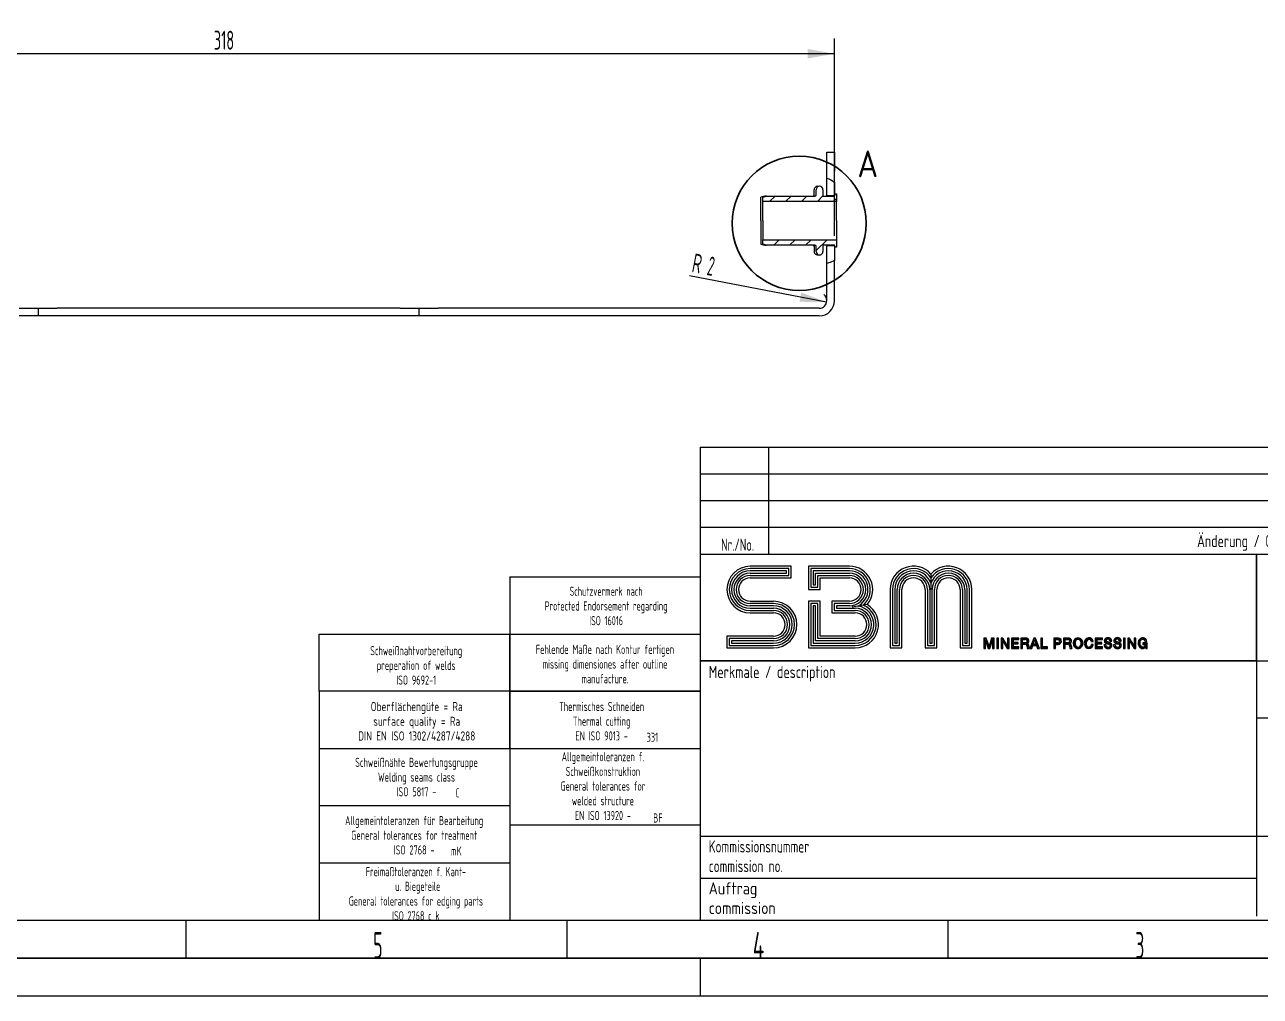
# Model space of a CAD drawing. Header units: millimetres. Extents: x 0 to 420, y 0 to 297.
# Drawn here: x 146.4 to 308.5, y 0 to 127.4 of the extents above; entities that cross this region are included whole.
import ezdxf
from ezdxf.lldxf.tags import DXFTag

# ---------------------------------------------------------------- set-up
doc = ezdxf.new("R2010")
doc.units = ezdxf.units.MM
doc.layers.add('1', color=7, linetype='Continuous', true_color=0xffffff)
doc.styles.add('iso-1', font='isocp.shx')
tags = doc.linetypes.add('PHANTOM', pattern=[50.5, 18, -6.5, 6.5, -6.5, 6.5, -6.5]).pattern_tags.tags
tags[14:15] = [DXFTag(74, 4), DXFTag(75, 0), DXFTag(340, '0'), DXFTag(46, 0.0), DXFTag(50, 0.0), DXFTag(44, 0.0), DXFTag(45, 0.0)]
tags[12:13] = [DXFTag(74, 4), DXFTag(75, 0), DXFTag(340, '0'), DXFTag(46, 0.0), DXFTag(50, 0.0), DXFTag(44, 0.0), DXFTag(45, 0.0)]
tags[10:11] = [DXFTag(74, 4), DXFTag(75, 0), DXFTag(340, '0'), DXFTag(46, 0.0), DXFTag(50, 0.0), DXFTag(44, 0.0), DXFTag(45, 0.0)]
tags[8:9] = [DXFTag(74, 4), DXFTag(75, 0), DXFTag(340, '0'), DXFTag(46, 0.0), DXFTag(50, 0.0), DXFTag(44, 0.0), DXFTag(45, 0.0)]
tags[6:7] = [DXFTag(74, 4), DXFTag(75, 0), DXFTag(340, '0'), DXFTag(46, 0.0), DXFTag(50, 0.0), DXFTag(44, 0.0), DXFTag(45, 0.0)]
tags[4:5] = [DXFTag(74, 4), DXFTag(75, 0), DXFTag(340, '0'), DXFTag(46, 0.0), DXFTag(50, 0.0), DXFTag(44, 0.0), DXFTag(45, 0.0)]
doc.dimstyles.get("Standard").update_dxf_attribs({"dimtxt": 0.18, "dimasz": 0.18, "dimexe": 0.18, "dimexo": 0.0625, "dimgap": 0.09, "dimtad": 0, "dimtih": 1, "dimtoh": 1, "dimdec": 4, "dimzin": 0, "dimdsep": 46, "dimtxsty": 'Standard', "dimcen": 0.09, "dimadec": 0, "dimazin": 0, "dimtfac": 1, "dimtdec": 4, "dimtofl": 0, "dimtmove": 0, "dimatfit": 3, "dimfxl": 1, "dimtolj": 1, "dimtzin": 0, "dimarcsym": 0})

# ---------------------------------------------------------------- blocks, each defined once
blk = doc.blocks.new('ISO2768', base_point=(185, 17.5))
at = {"layer": '1', "color": 4, "linetype": 'Continuous', "lineweight": 18}
for p, q in [((185, 25), (210, 25)), ((185, 25), (185, 17.5)), ((210, 25), (210, 17.5)), ((185, 17.5), (210, 17.5))]:
    blk.add_line(p, q, dxfattribs=at)
at = {"layer": '1', "color": 1, "linetype": 'Continuous', "lineweight": 13, "insert": (197.46, 18.59), "char_height": 1.2, "attachment_point": 8, "line_spacing_factor": 0.963855, "style": 'iso-1'}
blk.add_mtext('\\W0.7111;Allgemeintoleranzen für Bearbeitung\\PGeneral tolerances for treatment\\PISO 2768 -', dxfattribs=at)
at = {"layer": '1', "color": 3, "linetype": 'Continuous', "lineweight": 13, "insert": (202.29, 18.45), "char_height": 1.2, "attachment_point": 7, "line_spacing_factor": 0.963855, "style": 'iso-1'}
blk.add_mtext('\\W0.6563;mK', dxfattribs=at)
blk = doc.blocks.new('ISO16016', base_point=(210, 47.5))
at = {"layer": '1', "color": 4, "linetype": 'Continuous', "lineweight": 18}
for p, q in [((210, 55), (235, 55)), ((210, 55), (210, 47.5)), ((235, 55), (235, 47.5)), ((210, 47.5), (235, 47.5))]:
    blk.add_line(p, q, dxfattribs=at)
at = {"layer": '1', "color": 1, "linetype": 'Continuous', "lineweight": 13, "insert": (222.65, 48.66), "char_height": 1.2, "attachment_point": 8, "line_spacing_factor": 0.963855, "style": 'iso-1'}
blk.add_mtext('\\W0.6940;Schutzvermerk nach\\PProtected Endorsement regarding\\PISO 16016', dxfattribs=at)
blk = doc.blocks.new('Nach Kontur fertigen', base_point=(210, 40))
at = {"layer": '1', "color": 4, "linetype": 'Continuous', "lineweight": 18}
for p, q in [((210, 47.5), (235, 47.5)), ((210, 40), (210, 47.5)), ((235, 47.5), (235, 40)), ((235, 40), (210, 40))]:
    blk.add_line(p, q, dxfattribs=at)
at = {"layer": '1', "color": 1, "linetype": 'Continuous', "lineweight": 13, "insert": (222.5, 41.04), "char_height": 1.2, "attachment_point": 8, "line_spacing_factor": 0.963855, "style": 'iso-1'}
blk.add_mtext('\\W0.7060;Fehlende Maße nach Kontur fertigen\\Pmissing dimensiones after outline\\Pmanufacture.', dxfattribs=at)
blk = doc.blocks.new('ISO9013 - Thermisches Schneiden', base_point=(210, 32.5))
at = {"layer": '1', "color": 4, "linetype": 'Continuous', "lineweight": 18}
for p, q in [((210, 40), (235, 40)), ((210, 40), (210, 32.5)), ((235, 40), (235, 32.5)), ((210, 32.5), (235, 32.5))]:
    blk.add_line(p, q, dxfattribs=at)
at = {"layer": '1', "color": 1, "linetype": 'Continuous', "lineweight": 13, "insert": (222.06, 33.55), "char_height": 1.2, "attachment_point": 8, "line_spacing_factor": 0.963855, "style": 'iso-1'}
blk.add_mtext('\\W0.6723;Thermisches Schneiden\\PThermal cutting\\PEN ISO 9013 -', dxfattribs=at)
at = {"layer": '1', "color": 3, "linetype": 'Continuous', "lineweight": 13, "insert": (227.97, 33.37), "char_height": 1.2, "attachment_point": 7, "line_spacing_factor": 0.963855, "style": 'iso-1'}
blk.add_mtext('\\W0.6756;331', dxfattribs=at)
blk = doc.blocks.new('ISO9013 - Thermisches Schneiden [SBM]', base_point=(210, 32.5))
at = {"layer": '1', "color": 18, "linetype": 'Continuous', "lineweight": 13}
blk.add_blockref('ISO9013 - Thermisches Schneiden', (210, 32.5), dxfattribs=at)
blk = doc.blocks.new('ISO13920 - Allg_Tol_ f_ Schweißkonst_', base_point=(210, 22.5))
at = {"layer": '1', "color": 4, "linetype": 'Continuous', "lineweight": 18}
for p, q in [((210, 32.5), (235, 32.5)), ((210, 32.5), (210, 22.5)), ((235, 32.5), (235, 22.5)), ((210, 22.5), (235, 22.5))]:
    blk.add_line(p, q, dxfattribs=at)
at = {"layer": '1', "color": 1, "linetype": 'Continuous', "lineweight": 13, "insert": (222.23, 23.11), "char_height": 1.2, "attachment_point": 8, "line_spacing_factor": 0.963855, "style": 'iso-1'}
blk.add_mtext('\\W0.6988;Allgemeintoleranzen f.\\PSchweißkonstruktion\\PGeneral tolerances for\\Pwelded structure\\PEN ISO 13920 -', dxfattribs=at)
at = {"layer": '1', "color": 3, "linetype": 'Continuous', "lineweight": 13, "insert": (228.83, 22.78), "char_height": 1.2, "attachment_point": 7, "line_spacing_factor": 0.963855, "style": 'iso-1'}
blk.add_mtext('\\W0.6994;BF', dxfattribs=at)
blk = doc.blocks.new('ISO13920 - Allg_ Tol_ f_ Schweißkonst_ [SBM]', base_point=(210, 22.5))
at = {"layer": '1', "color": 18, "linetype": 'Continuous', "lineweight": 13}
blk.add_blockref('ISO13920 - Allg_Tol_ f_ Schweißkonst_', (210, 22.5), dxfattribs=at)
blk = doc.blocks.new('DIN_EN_ISO1302_A2', base_point=(185, 32.5))
at = {"layer": '1', "color": 4, "linetype": 'Continuous', "lineweight": 18}
for p, q in [((210, 40), (185, 40)), ((185, 40), (185, 32.5)), ((210, 32.5), (210, 40)), ((185, 32.5), (210, 32.5))]:
    blk.add_line(p, q, dxfattribs=at)
at = {"layer": '1', "color": 1, "linetype": 'Continuous', "lineweight": 13, "insert": (197.8, 33.54), "char_height": 1.2, "attachment_point": 8, "line_spacing_factor": 0.963855, "style": 'iso-1'}
blk.add_mtext('\\W0.8226;Oberflächengüte = Ra\\Psurface quality = Ra\\PDIN EN ISO 1302/4287/4288', dxfattribs=at)
blk = doc.blocks.new('ISO5817', base_point=(185, 25))
at = {"layer": '1', "color": 4, "linetype": 'Continuous', "lineweight": 18}
for p, q in [((185, 32.5), (210, 32.5)), ((185, 32.5), (185, 25)), ((210, 32.5), (210, 25)), ((185, 25), (210, 25))]:
    blk.add_line(p, q, dxfattribs=at)
at = {"layer": '1', "color": 1, "linetype": 'Continuous', "lineweight": 13, "insert": (197.77, 26.22), "char_height": 1.2, "attachment_point": 8, "line_spacing_factor": 0.963855, "style": 'iso-1'}
blk.add_mtext('\\W0.7101;Schweißnähte Bewertungsgruppe\\PWelding seams class\\PISO 5817 -', dxfattribs=at)
at = {"layer": '1', "color": 3, "linetype": 'Continuous', "lineweight": 13, "insert": (202.9, 26.08), "char_height": 1.2, "attachment_point": 7, "line_spacing_factor": 0.963855, "style": 'iso-1'}
blk.add_mtext('\\W0.5104;C', dxfattribs=at)
blk = doc.blocks.new('ISO9692-1', base_point=(185, 40))
at = {"layer": '1', "color": 4, "linetype": 'Continuous', "lineweight": 18}
for p, q in [((185, 47.5), (210, 47.5)), ((185, 40), (185, 47.5)), ((210, 47.5), (210, 40)), ((210, 40), (185, 40))]:
    blk.add_line(p, q, dxfattribs=at)
at = {"layer": '1', "color": 1, "linetype": 'Continuous', "lineweight": 13, "insert": (197.73, 40.87), "char_height": 1.2, "attachment_point": 8, "line_spacing_factor": 0.963855, "style": 'iso-1'}
blk.add_mtext('\\W0.7053;Schweißnahtvorbereitung\\Ppreperation of welds\\PISO 9692-1', dxfattribs=at)
blk = doc.blocks.new('ISO2768_kb - Freimaßtoleranzen f_ Kant- u_ Biegeteile', base_point=(185, 10))
at = {"layer": '1', "color": 4, "linetype": 'Continuous', "lineweight": 18}
for p, q in [((185, 17.5), (185, 10)), ((185, 17.5), (210, 17.5)), ((210, 17.5), (210, 10)), ((185, 10), (210, 10))]:
    blk.add_line(p, q, dxfattribs=at)
at = {"layer": '1', "color": 1, "linetype": 'Continuous', "lineweight": 13, "insert": (197.69, 9.96), "char_height": 1.2, "attachment_point": 8, "line_spacing_factor": 0.963855, "style": 'iso-1'}
blk.add_mtext('\\W0.6948;Freimaßtoleranzen f. Kant-\\P u. Biegeteile\\PGeneral tolerances for edging parts\\PISO 2768 c k', dxfattribs=at)
blk = doc.blocks.new('_U6')
at = {"layer": '1', "color": 3, "lineweight": 13}
for p, q in [((93.61, 108.22), (93.61, 125.61)), ((252.61, 99.72), (252.61, 125.61)), ((252.61, 123.61), (93.61, 123.61))]:
    blk.add_line(p, q, dxfattribs=at)
at = {"layer": '1', "color": 3, "lineweight": 25}
for points in [[(93.61, 123.61), (97.11, 124.23), (97.11, 122.99)], [(252.61, 123.61), (249.11, 122.99), (249.11, 124.23)]]:
    blk.add_solid(points, dxfattribs=at)
at = {"layer": '1', "color": 2, "linetype": 'Continuous', "lineweight": 18, "insert": (171.18, 124.13), "char_height": 2.5, "attachment_point": 7, "line_spacing_factor": 0.963855, "style": 'iso-1'}
blk.add_mtext('\\W0.6044;318', dxfattribs=at)
blk = doc.blocks.new('_U20')
at = {"layer": '1', "color": 3, "lineweight": 13}
blk.add_line((251.59, 91.03), (233.58, 94.48), dxfattribs=at)
blk.add_arc((250.61, 91.22), 1, 0, 52.5847, dxfattribs=at)
at = {"layer": '1', "color": 3, "lineweight": 25}
blk.add_solid([(251.59, 91.03), (248.03, 91.08), (248.27, 92.29)], dxfattribs=at)
at = {"layer": '1', "color": 2, "linetype": 'Continuous', "lineweight": 18, "char_height": 2.5, "attachment_point": 7, "rotation": 349.1499, "line_spacing_factor": 0.963855, "style": 'iso-1'}
for s, insert in [('\\W0.6380;R', (233.79, 94.99)), ('\\W0.5404;2', (235.78, 94.61))]:
    blk.add_mtext(s, dxfattribs=dict(at, insert=insert))

msp = doc.modelspace()

# ---------------------------------------------------------------- hatches: boundary and pattern name
at = {"layer": '1', "linetype": 'Continuous', "lineweight": 13}
h = msp.add_hatch(dxfattribs=at)
h.set_pattern_fill('ANSI31', color=1, scale=0.465, angle=-2.13e-14, style=0)
edge = h.paths.add_edge_path(flags=0)
edge.add_arc((250.66, 105.77), 0.45, 360, 180, ccw=False)
edge.add_line((251.11, 105.77), (251.11, 104.94))
edge.add_line((251.11, 104.94), (252.61, 104.94))
edge.add_line((252.61, 104.94), (252.79, 105.22))
edge.add_line((252.79, 105.22), (252.86, 104.22))
edge.add_line((252.86, 104.22), (243.21, 104.22))
edge.add_line((243.21, 104.22), (243.21, 104.81))
edge.add_line((243.21, 104.81), (243.71, 104.94))
edge.add_spline(control_points=[(243.71, 104.94), (245.82, 104.94), (247.94, 104.94), (250.06, 104.94)], knot_values=[0, 0, 0, 0, 1, 1, 1, 1], degree=3, periodic=0)
edge.add_spline(control_points=[(250.06, 104.94), (250.14, 104.94), (250.21, 105), (250.21, 105.09)], knot_values=[0, 0, 0, 0, 1, 1, 1, 1], weights=[0.585786, 0.471405, 0.471405, 0.585786], degree=3, periodic=0)
edge.add_line((250.21, 105.09), (250.21, 105.77))
edge = h.paths.add_edge_path(flags=0)
edge.add_line((251.11, 98.49), (251.11, 97.67))
edge.add_arc((250.66, 97.67), 0.45, 180, 360, ccw=False)
edge.add_line((250.21, 97.67), (250.21, 98.34))
edge.add_spline(control_points=[(250.21, 98.34), (250.21, 98.43), (250.14, 98.49), (250.06, 98.49)], knot_values=[0, 0, 0, 0, 1, 1, 1, 1], weights=[0.585786, 0.471405, 0.471405, 0.585786], degree=3, periodic=0)
edge.add_spline(control_points=[(250.06, 98.49), (247.94, 98.49), (245.82, 98.49), (243.71, 98.49)], knot_values=[0, 0, 0, 0, 1, 1, 1, 1], degree=3, periodic=0)
edge.add_line((243.71, 98.49), (243.21, 98.63))
edge.add_line((243.21, 98.63), (243.21, 99.22))
edge.add_line((243.21, 99.22), (252.86, 99.22))
edge.add_line((252.86, 99.22), (252.79, 98.22))
edge.add_line((252.79, 98.22), (252.61, 98.49))
edge.add_line((252.61, 98.49), (251.11, 98.49))

# ---------------------------------------------------------------- linework, layer by layer
at = {"layer": '1', "color": 7, "linetype": 'Continuous', "lineweight": 18}
for p, q in [((251.61, 110.72), (252.61, 110.72)), ((251.61, 108.22), (251.61, 110.72)), ((252.61, 110.72), (252.61, 108.22)), ((251.61, 107.28), (251.61, 108.22)), ((251.61, 104.97), (251.61, 107.28)), ((252.61, 106.78), (252.61, 108.22)), ((249.96, 104.94), (249.96, 105.77)), ((250.21, 105.09), (250.21, 105.77)), ((251.11, 105.77), (251.11, 104.94)), ((252.61, 106.78), (252.61, 104.97)), ((243.46, 104.94), (242.96, 104.81)), ((242.96, 101.72), (242.96, 104.81)), ((243.21, 104.81), (243.71, 104.94)), ((243.21, 104.22), (243.21, 104.81)), ((252.86, 104.22), (243.21, 104.22)), ((243.21, 101.72), (243.21, 104.22)), ((243.71, 104.94), (243.46, 104.94)), ((243.46, 104.87), (243.46, 104.94)), ((243.71, 104.94), (250.06, 104.94)), ((251.11, 104.94), (252.61, 104.94)), ((252.61, 104.97), (251.61, 104.97)), ((251.61, 104.94), (251.61, 104.97)), ((252.61, 104.94), (252.76, 105.22)), ((252.61, 104.94), (252.61, 104.97)), ((252.76, 105.22), (252.86, 105.22)), ((252.86, 105.22), (252.86, 104.22)), ((252.86, 101.72), (252.86, 104.22)), ((242.96, 101.72), (242.96, 98.63)), ((243.21, 101.72), (243.21, 99.22)), ((252.86, 101.72), (252.86, 99.22)), ((243.21, 98.63), (243.21, 99.22)), ((243.21, 99.22), (252.86, 99.22)), ((252.86, 99.22), (252.86, 98.22)), ((242.96, 98.63), (243.46, 98.49)), ((243.71, 98.49), (243.21, 98.63)), ((243.46, 98.56), (243.46, 98.49)), ((243.46, 98.49), (243.71, 98.49)), ((250.06, 98.49), (243.71, 98.49)), ((249.96, 98.49), (249.96, 97.67)), ((250.21, 97.67), (250.21, 98.34)), ((252.61, 98.49), (251.11, 98.49)), ((251.11, 98.49), (251.11, 97.67)), ((251.61, 98.47), (251.61, 98.49)), ((251.61, 98.47), (252.61, 98.47)), ((251.61, 96.1), (251.61, 98.47)), ((252.76, 98.22), (252.61, 98.49)), ((252.61, 98.47), (252.61, 98.49)), ((252.61, 98.47), (252.61, 96.49)), ((252.86, 98.22), (252.76, 98.22)), ((251.61, 91.22), (251.61, 96.1)), ((252.61, 91.22), (252.61, 96.49)), ((145.61, 90.22), (148.11, 90.22)), ((148.11, 89.22), (145.61, 89.22)), ((148.11, 90.22), (150.61, 90.22)), ((148.11, 90.22), (148.11, 89.22)), ((150.61, 89.22), (148.11, 89.22)), ((195.61, 90.22), (150.61, 90.22)), ((195.61, 89.22), (150.61, 89.22)), ((195.61, 90.22), (198.11, 90.22)), ((198.11, 89.22), (195.61, 89.22)), ((198.11, 90.22), (200.61, 90.22)), ((198.11, 89.22), (198.11, 90.22)), ((200.61, 89.22), (198.11, 89.22)), ((250.61, 90.22), (200.61, 90.22)), ((250.61, 89.22), (200.61, 89.22))]:
    msp.add_line(p, q, dxfattribs=at)
at = {"layer": '1', "color": 4, "linetype": 'Continuous', "lineweight": 18}
for p, q in [((235, 72), (235, 10)), ((235, 72), (410, 72)), ((235, 58), (410, 58)), ((235, 58), (308, 58)), ((235, 58), (235, 44)), ((308, 58), (308, 10.5)), ((308, 44), (308, 58)), ((235, 44), (410, 44)), ((308, 44), (235, 44)), ((308, 36.5), (383, 36.5)), ((235, 21), (410, 21)), ((235, 10), (410, 10)), ((235, 5), (235, 0)), ((420, 0), (0, 0))]:
    msp.add_line(p, q, dxfattribs=at)
at = {"layer": '1', "color": 1, "linetype": 'Continuous', "lineweight": 13}
for p, q in [((244, 58), (244, 72)), ((235, 68.5), (410, 68.5)), ((235, 65), (410, 65)), ((235, 61.5), (410, 61.5)), ((235, 15.5), (308, 15.5)), ((25, 10), (410, 10)), ((167.5, 10), (167.5, 5)), ((217.5, 10), (217.5, 5)), ((267.5, 10), (267.5, 5))]:
    msp.add_line(p, q, dxfattribs=at)
at = {"layer": '1', "color": 1, "linetype": 'Continuous', "lineweight": 18}
for p, q in [((246.92, 56.4), (241.56, 56.4)), ((246.61, 56.09), (241.56, 56.09)), ((246.31, 55.78), (241.56, 55.78)), ((241.56, 55.48), (246.31, 55.48)), ((241.56, 55.17), (246.61, 55.17)), ((246.31, 55.48), (246.31, 55.78)), ((246.61, 55.17), (246.61, 56.09)), ((246.92, 54.87), (246.92, 56.4)), ((249.21, 56.4), (249.21, 53.34)), ((254.57, 56.4), (249.21, 56.4)), ((254.57, 56.09), (249.52, 56.09)), ((249.52, 56.09), (249.52, 53.64)), ((254.57, 55.78), (249.83, 55.78)), ((249.83, 55.78), (249.83, 53.95)), ((250.13, 55.48), (254.57, 55.48)), ((250.13, 53.95), (250.13, 55.48)), ((250.44, 55.17), (254.57, 55.17)), ((250.44, 53.64), (250.44, 55.17)), ((265.28, 55.36), (265.28, 53.34)), ((241.56, 54.87), (246.92, 54.87)), ((249.52, 53.64), (250.44, 53.64)), ((249.83, 53.95), (250.13, 53.95)), ((250.74, 54.87), (254.57, 54.87)), ((250.74, 53.34), (250.74, 54.87)), ((249.21, 53.34), (250.74, 53.34)), ((259.92, 53.34), (259.92, 45.69)), ((260.23, 53.34), (260.23, 45.99)), ((260.54, 53.34), (260.54, 46.3)), ((260.84, 46.3), (260.84, 53.34)), ((261.15, 45.99), (261.15, 53.34)), ((261.45, 45.69), (261.45, 53.34)), ((264.51, 53.34), (264.51, 45.69)), ((264.82, 53.34), (264.82, 45.99)), ((265.13, 53.34), (265.13, 46.3)), ((265.43, 46.3), (265.43, 53.34)), ((265.74, 45.99), (265.74, 53.34)), ((266.04, 45.69), (266.04, 53.34)), ((269.1, 53.34), (269.1, 45.69)), ((269.41, 53.34), (269.41, 45.99)), ((269.72, 53.34), (269.72, 46.3)), ((270.02, 46.3), (270.02, 53.34)), ((270.33, 45.99), (270.33, 53.34)), ((270.63, 45.69), (270.63, 53.34)), ((241.56, 51.81), (244.62, 51.81)), ((244.62, 51.5), (241.56, 51.5)), ((244.62, 51.19), (241.56, 51.19)), ((241.56, 50.89), (244.62, 50.89)), ((241.56, 50.58), (244.62, 50.58)), ((241.56, 50.28), (244.62, 50.28)), ((249.21, 51.81), (249.21, 45.69)), ((250.74, 51.81), (249.21, 51.81)), ((249.52, 51.5), (249.52, 45.99)), ((250.44, 51.5), (249.52, 51.5)), ((249.83, 51.19), (249.83, 46.3)), ((250.13, 51.19), (249.83, 51.19)), ((250.13, 46.6), (250.13, 51.19)), ((250.44, 46.91), (250.44, 51.5)), ((250.74, 47.22), (250.74, 51.81)), ((252.27, 51.81), (252.27, 50.28)), ((254.57, 51.81), (252.27, 51.81)), ((252.27, 50.28), (255.33, 50.28)), ((252.58, 51.5), (252.58, 50.58)), ((254.57, 51.5), (252.58, 51.5)), ((252.58, 50.58), (255.33, 50.58)), ((252.89, 51.19), (252.89, 50.89)), ((254.57, 51.19), (252.89, 51.19)), ((252.89, 50.89), (255.33, 50.89)), ((256.91, 51.37), (254.95, 51.04)), ((238.5, 47.22), (238.5, 45.69)), ((244.62, 47.22), (238.5, 47.22)), ((255.33, 47.22), (250.74, 47.22)), ((238.5, 45.69), (244.62, 45.69)), ((238.81, 46.91), (238.81, 45.99)), ((244.62, 46.91), (238.81, 46.91)), ((238.81, 45.99), (244.62, 45.99)), ((239.12, 46.6), (239.12, 46.3)), ((244.62, 46.6), (239.12, 46.6)), ((239.12, 46.3), (244.62, 46.3)), ((249.21, 45.69), (255.33, 45.69)), ((249.52, 45.99), (255.33, 45.99)), ((249.83, 46.3), (255.33, 46.3)), ((255.33, 46.6), (250.13, 46.6)), ((255.33, 46.91), (250.44, 46.91)), ((259.92, 45.69), (261.45, 45.69)), ((260.23, 45.99), (261.15, 45.99)), ((260.54, 46.3), (260.84, 46.3)), ((264.51, 45.69), (266.04, 45.69)), ((264.82, 45.99), (265.74, 45.99)), ((265.13, 46.3), (265.43, 46.3)), ((269.1, 45.69), (270.63, 45.69)), ((269.41, 45.99), (270.33, 45.99)), ((269.72, 46.3), (270.02, 46.3))]:
    msp.add_line(p, q, dxfattribs=at)
at = {"layer": '1', "color": 6, "linetype": 'Continuous', "lineweight": 18}
for p, q in [((272.21, 46.97), (272.21, 45.63)), ((272.54, 46.97), (272.21, 46.97)), ((272.21, 45.63), (272.44, 45.63)), ((272.33, 46.9), (272.46, 46.9)), ((272.33, 45.69), (272.33, 46.9)), ((272.44, 46.66), (272.8, 45.63)), ((272.44, 45.63), (272.44, 46.66)), ((272.46, 46.9), (272.87, 45.69)), ((272.9, 45.92), (272.54, 46.97)), ((272.8, 45.63), (272.99, 45.63)), ((272.87, 45.69), (272.92, 45.69)), ((273.24, 46.97), (272.9, 45.92)), ((272.92, 45.69), (273.33, 46.9)), ((272.99, 45.63), (273.35, 46.66)), ((273.56, 46.97), (273.24, 46.97)), ((273.33, 46.9), (273.45, 46.9)), ((273.35, 46.66), (273.35, 45.63)), ((273.35, 45.63), (273.56, 45.63)), ((273.45, 46.9), (273.45, 45.69)), ((273.56, 45.63), (273.56, 46.97)), ((274.13, 46.97), (273.9, 46.97)), ((273.9, 46.97), (273.9, 45.63)), ((273.9, 45.63), (274.13, 45.63)), ((274.02, 45.69), (274.02, 46.9)), ((274.13, 45.63), (274.13, 46.97)), ((274.48, 46.97), (274.48, 45.63)), ((274.71, 46.97), (274.48, 46.97)), ((274.48, 45.63), (274.69, 45.63)), ((274.58, 46.9), (274.63, 46.9)), ((274.58, 45.69), (274.58, 46.9)), ((274.63, 46.9), (275.36, 45.69)), ((274.69, 46.61), (275.28, 45.63)), ((274.69, 45.63), (274.69, 46.61)), ((275.3, 45.97), (274.71, 46.97)), ((275.28, 45.63), (275.52, 45.63)), ((275.3, 46.97), (275.3, 45.97)), ((275.52, 46.97), (275.3, 46.97)), ((275.36, 45.69), (275.41, 45.69)), ((275.41, 45.69), (275.41, 46.9)), ((275.52, 45.63), (275.52, 46.97)), ((275.86, 46.97), (275.86, 45.63)), ((276.79, 46.97), (275.86, 46.97)), ((275.86, 45.63), (276.8, 45.63)), ((275.98, 46.87), (275.98, 45.73)), ((276.73, 46.87), (275.98, 46.87)), ((275.98, 46.31), (276.67, 46.31)), ((275.98, 45.73), (276.73, 45.73)), ((276.09, 46.77), (276.79, 46.77)), ((276.09, 46.41), (276.09, 46.77)), ((276.74, 46.41), (276.09, 46.41)), ((276.09, 46.22), (276.74, 46.22)), ((276.09, 45.83), (276.09, 46.22)), ((276.8, 45.83), (276.09, 45.83)), ((276.74, 46.22), (276.74, 46.41)), ((276.79, 46.77), (276.79, 46.97)), ((276.8, 45.63), (276.8, 45.83)), ((277.07, 46.97), (277.07, 45.63)), ((277.69, 46.97), (277.07, 46.97)), ((277.07, 45.63), (277.3, 45.63)), ((277.18, 46.87), (277.18, 45.73)), ((277.18, 46.87), (277.69, 46.87)), ((277.78, 46.26), (277.18, 46.26)), ((277.3, 46.35), (277.3, 46.78)), ((277.3, 46.78), (277.66, 46.78)), ((277.68, 46.35), (277.3, 46.35)), ((277.3, 46.17), (277.63, 46.17)), ((277.3, 45.63), (277.3, 46.17)), ((277.7, 46.35), (277.68, 46.35)), ((277.74, 46.97), (277.69, 46.97)), ((277.92, 46.26), (277.91, 46.26)), ((277.92, 45.64), (277.92, 45.63)), ((277.92, 45.63), (278.17, 45.63)), ((278.77, 46.97), (278.27, 45.63)), ((278.27, 45.63), (278.5, 45.63)), ((278.42, 45.73), (278.83, 46.87)), ((278.5, 45.63), (278.63, 45.98)), ((278.55, 46.07), (279.23, 46.07)), ((278.63, 45.98), (279.14, 45.98)), ((278.68, 46.16), (278.88, 46.73)), ((279.09, 46.16), (278.68, 46.16)), ((279.01, 46.97), (278.77, 46.97)), ((278.83, 46.87), (278.94, 46.87)), ((278.88, 46.73), (279.09, 46.16)), ((278.94, 46.87), (279.36, 45.73)), ((279.51, 45.63), (279.01, 46.97)), ((279.14, 45.98), (279.27, 45.63)), ((279.27, 45.63), (279.51, 45.63)), ((279.7, 46.97), (279.7, 45.63)), ((279.93, 46.97), (279.7, 46.97)), ((279.7, 45.63), (280.59, 45.63)), ((279.81, 46.87), (279.81, 45.73)), ((279.81, 45.73), (280.47, 45.73)), ((279.93, 45.83), (279.93, 46.97)), ((280.59, 45.83), (279.93, 45.83)), ((280.59, 45.63), (280.59, 45.83)), ((281.39, 46.97), (281.39, 45.63)), ((281.96, 46.97), (281.39, 46.97)), ((281.39, 45.63), (281.62, 45.63)), ((281.5, 46.87), (282.01, 46.87)), ((281.5, 46.87), (281.5, 45.73)), ((282.01, 46.26), (281.5, 46.26)), ((281.62, 46.78), (281.95, 46.78)), ((281.62, 46.33), (281.62, 46.78)), ((281.95, 46.33), (281.62, 46.33)), ((281.62, 46.14), (281.96, 46.14)), ((281.62, 45.63), (281.62, 46.14)), ((281.97, 46.33), (281.95, 46.33)), ((282.03, 46.97), (281.96, 46.97)), ((282.67, 46.97), (282.67, 45.63)), ((283.28, 46.97), (282.67, 46.97)), ((282.67, 45.63), (282.89, 45.63)), ((282.78, 46.87), (283.28, 46.87)), ((282.78, 46.87), (282.78, 45.73)), ((283.38, 46.26), (282.78, 46.26)), ((282.89, 46.35), (282.89, 46.78)), ((282.89, 46.78), (283.26, 46.78)), ((283.27, 46.35), (282.89, 46.35)), ((282.89, 46.17), (283.23, 46.17)), ((282.89, 45.63), (282.89, 46.17)), ((283.3, 46.35), (283.27, 46.35)), ((283.34, 46.97), (283.28, 46.97)), ((283.52, 46.26), (283.51, 46.26)), ((283.51, 45.64), (283.52, 45.63)), ((283.52, 45.63), (283.76, 45.63)), ((286.33, 46.57), (286.34, 46.54)), ((286.34, 46.54), (286.56, 46.54)), ((286.56, 46.14), (286.35, 46.14)), ((286.56, 46.08), (286.56, 46.14)), ((286.84, 46.97), (286.84, 45.63)), ((287.77, 46.97), (286.84, 46.97)), ((286.84, 45.63), (287.78, 45.63)), ((286.95, 46.87), (286.95, 45.73)), ((287.71, 46.87), (286.95, 46.87)), ((286.95, 46.31), (287.65, 46.31)), ((286.95, 45.73), (287.71, 45.73)), ((287.07, 46.77), (287.77, 46.77)), ((287.07, 46.41), (287.07, 46.77)), ((287.71, 46.41), (287.07, 46.41)), ((287.07, 46.22), (287.71, 46.22)), ((287.07, 45.83), (287.07, 46.22)), ((287.78, 45.83), (287.07, 45.83)), ((287.71, 46.22), (287.71, 46.41)), ((287.77, 46.77), (287.77, 46.97)), ((287.78, 45.63), (287.78, 45.83)), ((288.21, 46.07), (287.98, 46.07)), ((288.21, 46.04), (288.21, 46.07)), ((288.77, 46.6), (288.78, 46.57)), ((288.78, 46.57), (289, 46.57)), ((288.87, 46.68), (288.87, 46.68)), ((289.45, 46.07), (289.23, 46.07)), ((289.45, 46.04), (289.45, 46.07)), ((290.02, 46.6), (290.02, 46.57)), ((290.02, 46.57), (290.24, 46.57)), ((290.11, 46.68), (290.11, 46.68)), ((290.55, 46.97), (290.55, 45.63)), ((290.77, 46.97), (290.55, 46.97)), ((290.55, 45.63), (290.77, 45.63)), ((290.66, 45.69), (290.66, 46.9)), ((290.77, 45.63), (290.77, 46.97)), ((291.12, 46.97), (291.12, 45.63)), ((291.35, 46.97), (291.12, 46.97)), ((291.12, 45.63), (291.33, 45.63)), ((291.22, 46.9), (291.27, 46.9)), ((291.22, 45.69), (291.22, 46.9)), ((291.27, 46.9), (292, 45.69)), ((291.33, 45.63), (291.33, 46.61)), ((291.33, 46.61), (291.92, 45.63)), ((291.94, 45.97), (291.35, 46.97)), ((291.92, 45.63), (292.16, 45.63)), ((291.94, 46.97), (291.94, 45.97)), ((292.16, 46.97), (291.94, 46.97)), ((292, 45.69), (292.05, 45.69)), ((292.05, 45.69), (292.05, 46.9)), ((292.16, 45.63), (292.16, 46.97)), ((293.09, 46.33), (293.09, 46.15)), ((293.63, 46.33), (293.09, 46.33)), ((293.09, 46.15), (293.43, 46.15)), ((293.52, 46.22), (293.2, 46.22)), ((293.39, 46.57), (293.4, 46.54)), ((293.4, 46.54), (293.62, 46.54)), ((293.43, 45.76), (293.46, 45.78)), ((293.46, 45.78), (293.49, 45.63)), ((293.49, 45.63), (293.63, 45.63)), ((293.52, 46.02), (293.52, 46.22)), ((293.52, 46.02), (293.55, 45.7)), ((293.63, 45.63), (293.63, 46.33))]:
    msp.add_line(p, q, dxfattribs=at)
at = {"layer": '1', "color": 4, "linetype": 'Continuous', "lineweight": 25}
msp.add_line((415, 5), (20, 5), dxfattribs=at)
at = {"layer": '1', "color": 3, "linetype": 'PHANTOM', "lineweight": 25}
msp.add_circle((247.99, 101.37), 8.8, dxfattribs=at)
at = {"layer": '1', "color": 7, "linetype": 'Continuous', "lineweight": 18}
for centre, radius, start, end in [((250.41, 105.77), 0.45, 73.8731, 180), ((250.66, 105.77), 0.45, 0, 180), ((249.81, 105.09), 0.15, 270, 0), ((250.06, 105.09), 0.15, 270, 0), ((249.81, 98.34), 0.15, 0, 90), ((250.41, 97.67), 0.45, 180, 286.1269), ((250.06, 98.34), 0.15, 0, 90), ((250.66, 97.67), 0.45, 180, 360), ((250.61, 91.22), 2, 270, 0), ((250.61, 91.22), 1, 270, 0)]:
    msp.add_arc(centre, radius, start, end, dxfattribs=at)
at = {"layer": '1', "color": 1, "linetype": 'Continuous', "lineweight": 18}
for centre, radius, start, end in [((241.56, 53.34), 3.06, 90, 270), ((241.56, 53.34), 2.75, 90, 270), ((241.56, 53.34), 2.45, 90, 270), ((241.56, 53.34), 2.14, 90, 270), ((241.56, 53.34), 1.84, 90, 270), ((254.57, 53.34), 3.06, 319.9677, 90), ((254.57, 53.34), 2.75, 311.8088, 90), ((254.57, 53.34), 2.45, 297.5778, 90), ((254.57, 53.34), 2.14, 270, 90), ((254.57, 53.34), 1.84, 270, 90), ((262.98, 53.34), 3.06, 41.4096, 180), ((262.98, 53.34), 2.75, 33.5573, 180), ((262.98, 53.34), 2.45, 20.3641, 180), ((262.98, 53.34), 2.14, 360, 180), ((262.98, 53.34), 1.84, 360, 180), ((267.57, 53.34), 3.06, 360, 138.5904), ((267.57, 53.34), 2.75, 360, 146.4427), ((267.57, 53.34), 2.45, 360, 159.6359), ((267.57, 53.34), 2.14, 360, 180), ((267.57, 53.34), 1.84, 360, 180), ((241.56, 53.34), 1.53, 90, 270), ((254.57, 53.34), 1.53, 270, 90), ((262.98, 53.34), 1.53, 360, 180), ((267.57, 53.34), 1.53, 360, 180), ((244.62, 48.75), 3.06, 270, 90), ((244.62, 48.75), 2.75, 270, 90), ((244.62, 48.75), 2.45, 270, 90), ((244.62, 48.75), 2.14, 270, 90), ((244.62, 48.75), 1.84, 270, 90), ((244.62, 48.75), 1.53, 270, 90), ((255.33, 48.75), 3.06, 270, 58.957), ((255.33, 48.75), 2.75, 270, 67.1158), ((255.33, 48.75), 2.45, 270, 81.3468), ((255.33, 48.75), 2.14, 270, 90), ((255.33, 48.75), 1.84, 270, 90), ((255.33, 48.75), 1.53, 270, 90)]:
    msp.add_arc(centre, radius, start, end, dxfattribs=at)
at = {"layer": '1', "color": 6, "linetype": 'Continuous', "lineweight": 18}
for centre, radius, start, end in [((288.52, 46.5), 0.533, 74.0878, 140.5304), ((289.76, 46.5), 0.533, 74.0878, 140.5304), ((277.64, 45.7), 0.471, 85.2101, 90.5249), ((277.67, 46.56), 0.223, 4.9005, 90.4567), ((277.65, 45.82), 0.352, 78.0994, 85.2101), ((277.69, 46.57), 0.302, 270, 90), ((277.69, 46.56), 0.204, 274.1582, 4.9004), ((277.67, 45.92), 0.255, 71.2107, 78.0994), ((277.7, 46.27), 0.703, 82.5347, 86.7103), ((277.68, 45.97), 0.203, 62.6007, 71.2108), ((277.74, 46), 0.271, 352.0688, 79.5068), ((277.7, 45.99), 0.17, 52.3105, 62.6006), ((277.71, 46.38), 0.589, 77.5536, 82.5346), ((277.7, 46), 0.16, 41.3626, 52.3103), ((277.69, 45.99), 0.176, 31.4066, 41.3626), ((277.73, 46.43), 0.531, 72.0229, 77.5537), ((277.66, 45.97), 0.218, 23.36, 31.4065), ((277.61, 45.95), 0.266, 16.7661, 23.3601), ((277.5, 45.92), 0.384, 12.2018, 16.766), ((277.4, 45.9), 0.483, 8.5735, 12.2017), ((277.22, 45.87), 0.666, 5.9448, 8.5735), ((277.09, 45.86), 0.803, 3.7631, 5.9448), ((277.77, 46.56), 0.399, 64.6564, 72.0228), ((276.7, 45.83), 1.19, 2.2919, 3.7631), ((276.83, 45.84), 1.06, 0.6338, 2.2919), ((273.07, 45.79), 4.82, 0.2701, 0.6337), ((283.3, 45.84), 5.41, 180.2701, 180.5936), ((278.56, 45.79), 0.675, 180.5936, 183.1866), ((278.44, 45.79), 0.549, 183.1865, 186.3788), ((278.22, 45.76), 0.332, 186.3788, 191.6496), ((278.19, 45.76), 0.301, 191.6496, 197.4718), ((277.82, 46.53), 0.283, 288.5643, 298.953), ((278.09, 45.72), 0.191, 197.4719, 206.6163), ((277.88, 46.07), 0.196, 64.419, 75.6506), ((277.79, 46.6), 0.356, 56.4087, 64.6564), ((277.81, 46.56), 0.314, 298.9529, 308.3029), ((277.87, 46.05), 0.219, 54.3456, 64.4191), ((277.81, 46.64), 0.311, 46.9821, 56.4087), ((277.87, 46.06), 0.213, 46.4532, 54.3455), ((277.81, 46.55), 0.301, 308.3029, 318.0437), ((278.69, 45.86), 0.69, 172.0688, 191.5702), ((277.83, 46.65), 0.289, 36.8309, 46.9821), ((277.84, 46.03), 0.25, 39.7233, 46.4532), ((277.81, 46.55), 0.308, 318.0437, 327.5706), ((277.86, 46.04), 0.227, 32.2959, 39.7234), ((277.83, 46.02), 0.269, 26.0298, 32.2959), ((277.82, 46.65), 0.292, 26.7823, 36.8309), ((277.8, 46.56), 0.313, 327.5705, 336.9566), ((277.82, 46.02), 0.277, 19.9457, 26.0298), ((277.79, 46.64), 0.326, 17.7788, 26.7823), ((277.76, 45.99), 0.344, 15.051, 19.9456), ((277.76, 46.58), 0.364, 336.9566, 345.0196), ((277.77, 46), 0.333, 9.996, 15.051), ((277.64, 45.98), 0.458, 6.3205, 9.996), ((277.74, 46.62), 0.387, 10.1778, 17.7788), ((277.71, 45.98), 0.387, 1.9688, 6.3205), ((277, 45.96), 1.1, 0.4395, 1.9687), ((280.82, 45.99), 2.72, 180.4395, 181.0586), ((279.32, 45.96), 1.22, 181.0585, 182.4419), ((279.52, 45.97), 1.42, 182.4419, 183.6307), ((279.28, 45.95), 1.17, 183.6307, 185.0653), ((277.73, 46.58), 0.396, 345.0196, 352.4285), ((279.18, 45.94), 1.08, 185.0652, 186.6298), ((279.06, 45.93), 0.96, 186.6298, 188.383), ((279.02, 45.93), 0.921, 188.383, 190.2103), ((277.68, 46.61), 0.448, 3.6236, 10.1779), ((277.57, 46.6), 0.556, 358.3458, 3.6236), ((277.63, 46.6), 0.496, 352.4286, 358.3457), ((278.69, 45.86), 0.578, 190.2103, 193.1248), ((278.69, 45.87), 0.579, 193.1248, 196.033), ((278.45, 45.8), 0.329, 196.0329, 201.1556), ((278.4, 45.78), 0.276, 201.1555, 207.2534), ((278.3, 45.73), 0.165, 207.2533, 217.4618), ((281.95, 46.55), 0.225, 2.4637, 90.4159), ((281.96, 46.57), 0.43, 269.7026, 355.3612), ((281.95, 46.55), 0.223, 273.9666, 2.4637), ((282.01, 46.57), 0.302, 270, 90), ((282, 46.57), 0.399, 355.3611, 85.251), ((283.23, 45.75), 0.421, 76.0563, 90.5248), ((283.26, 46.56), 0.223, 4.9005, 90.4567), ((283.28, 46.57), 0.302, 270, 90), ((283.28, 46.56), 0.204, 274.1582, 4.9004), ((283.29, 46), 0.171, 41.3628, 76.0565), ((283.3, 46.27), 0.703, 82.5347, 86.7103), ((283.33, 46), 0.271, 352.0688, 79.5068), ((283.31, 46.38), 0.589, 77.5536, 82.5346), ((283.22, 45.94), 0.263, 348.4073, 41.3628), ((283.32, 46.43), 0.531, 72.0228, 77.5537), ((283.85, 45.81), 0.378, 168.4074, 206.6162), ((283.36, 46.56), 0.399, 64.6563, 72.0228), ((283.42, 46.53), 0.283, 288.5643, 298.953), ((283.47, 46.07), 0.196, 64.4191, 75.6506), ((283.38, 46.6), 0.356, 56.4087, 64.6564), ((283.4, 46.56), 0.314, 298.953, 308.3029), ((283.46, 46.05), 0.219, 54.3456, 64.4191), ((283.41, 46.64), 0.311, 46.9822, 56.4087), ((283.46, 46.06), 0.213, 46.4532, 54.3457), ((284.28, 45.86), 0.69, 172.0688, 191.5702), ((283.41, 46.55), 0.301, 308.3029, 318.0438), ((283.44, 46.03), 0.25, 39.7235, 46.4532), ((283.42, 46.65), 0.289, 36.8309, 46.9822), ((283.4, 46.55), 0.308, 318.0437, 327.5706), ((283.46, 46.04), 0.227, 32.2959, 39.7234), ((283.42, 46.65), 0.292, 26.7823, 36.8309), ((283.42, 46.02), 0.269, 26.0299, 32.2959), ((283.4, 46.56), 0.313, 327.5705, 336.9566), ((283.41, 46.02), 0.277, 19.9455, 26.0299), ((283.35, 45.99), 0.344, 15.051, 19.9456), ((283.39, 46.64), 0.326, 17.7788, 26.7823), ((283.36, 46), 0.333, 9.996, 15.051), ((283.35, 46.58), 0.364, 336.9566, 345.0196), ((283.24, 45.98), 0.458, 6.3205, 9.996), ((283.31, 45.98), 0.387, 1.9688, 6.3205), ((283.33, 46.62), 0.387, 10.1778, 17.7788), ((282.6, 45.96), 1.1, 0.4395, 1.9687), ((286.42, 45.99), 2.72, 180.4395, 181.0586), ((284.91, 45.96), 1.22, 181.0585, 182.4419), ((285.11, 45.97), 1.42, 182.4419, 183.6307), ((284.87, 45.95), 1.17, 183.6307, 185.0653), ((284.77, 45.94), 1.08, 185.0652, 186.6298), ((283.27, 46.61), 0.448, 3.6236, 10.1779), ((283.32, 46.58), 0.396, 345.0196, 352.4285), ((284.66, 45.93), 0.96, 186.6298, 188.383), ((284.62, 45.93), 0.921, 188.383, 190.2103), ((284.28, 45.86), 0.578, 190.2103, 193.1248), ((283.16, 46.6), 0.556, 358.3458, 3.6236), ((283.22, 46.6), 0.496, 352.4285, 358.3457), ((284.28, 45.87), 0.579, 193.1248, 196.033), ((284.04, 45.8), 0.329, 196.0329, 201.1556), ((283.99, 45.78), 0.276, 201.1555, 207.2534), ((283.9, 45.73), 0.165, 207.2533, 217.4616), ((284.78, 46.29), 0.838, 150.5666, 195.605), ((284.6, 46.24), 0.65, 195.605, 252.9016), ((284.57, 46.41), 0.592, 90.0226, 150.5666), ((284.81, 46.32), 0.743, 157.6114, 222.728), ((284.59, 46.42), 0.504, 125.2211, 157.6114), ((284.81, 46.32), 0.631, 157.6113, 222.7277), ((284.59, 46.42), 0.392, 125.2202, 157.6114), ((284.59, 46.12), 0.444, 222.728, 323.7928), ((284.57, 46.45), 0.467, 89.7035, 125.2211), ((284.59, 46.12), 0.332, 222.7277, 323.7929), ((284.57, 46.45), 0.355, 89.6065, 125.2202), ((284.58, 46.16), 0.572, 252.9015, 316.5572), ((284.57, 46.37), 0.637, 14.2247, 90.2914), ((284.57, 46.39), 0.52, 14.231, 90.3245), ((284.57, 46.39), 0.408, 14.2313, 90.4103), ((284.31, 46.33), 0.679, 323.7928, 14.2313), ((284.31, 46.33), 0.791, 323.7928, 14.231), ((284.41, 46.32), 0.804, 316.5572, 14.2247), ((286.29, 46.3), 0.891, 157.3651, 189.9134), ((286.04, 46.26), 0.64, 189.9134, 266.1154), ((286.01, 46.41), 0.588, 109.6552, 157.3651), ((286.29, 46.3), 0.779, 157.3651, 189.9135), ((286.04, 46.26), 0.528, 189.9135, 266.1151), ((286.01, 46.41), 0.476, 117.5459, 157.3651), ((286.22, 46.27), 0.597, 132.3335, 212.7225), ((285.99, 46.12), 0.325, 212.7226, 287.839), ((286.03, 46.48), 0.429, 39.622, 123.6906), ((286.02, 46.39), 0.618, 62.6237, 109.6551), ((286.03, 46.48), 0.317, 16.6501, 132.3335), ((286.03, 46.14), 0.528, 266.1154, 353.2321), ((286.03, 46.14), 0.416, 266.1151, 350.3371), ((285.97, 46.18), 0.383, 287.8391, 353.9642), ((286.08, 46.51), 0.482, 4.2744, 62.6237), ((286.08, 46.51), 0.37, 23.5901, 41.6694), ((288.43, 46.07), 0.445, 179.7744, 233.7625), ((288.4, 46.6), 0.376, 140.5304, 182.8947), ((288.35, 46.6), 0.32, 182.8947, 231.8301), ((288.46, 46.06), 0.368, 195.0544, 229.8955), ((288.4, 46.6), 0.264, 140.5312, 182.8935), ((288.35, 46.6), 0.208, 182.8935, 231.8301), ((288.56, 46.87), 0.673, 231.8301, 272.2121), ((288.53, 46.21), 0.621, 233.7625, 273.8759), ((288.52, 46.5), 0.421, 74.0887, 140.5312), ((288.46, 46.06), 0.256, 184.8878, 229.8957), ((288.56, 46.87), 0.561, 231.8301, 272.2121), ((288.51, 46.12), 0.444, 229.8955, 265.3328), ((288.4, 46.64), 0.146, 139.3336, 258.462), ((288.5, 46.54), 0.288, 75.3888, 139.3336), ((288.51, 46.12), 0.332, 229.8958, 265.3323), ((287.96, 44.52), 2.01, 64.3973, 78.462), ((288.52, 46.26), 0.589, 265.3328, 291.1955), ((288.52, 46.26), 0.477, 265.3324, 291.1952), ((288.54, 46.09), 0.496, 273.8759, 338.4921), ((288.51, 46.56), 0.269, 7.9316, 75.3888), ((288.6, 45.99), 0.326, 353.9423, 92.2121), ((288.6, 45.99), 0.214, 353.9394, 92.2123), ((288.54, 46.57), 0.347, 18.3302, 74.0887), ((288.54, 46.57), 0.459, 359.6607, 74.0878), ((288.63, 45.98), 0.179, 291.1953, 353.9395), ((288.63, 45.98), 0.291, 291.1955, 353.9423), ((288.69, 46.03), 0.337, 338.4922, 64.3973), ((288.51, 46.56), 0.381, 17.8717, 27.554), ((288.69, 46.03), 0.225, 16.9878, 35.4845), ((289.67, 46.07), 0.445, 179.7744, 233.7625), ((289.64, 46.6), 0.376, 140.5304, 182.8947), ((289.59, 46.6), 0.32, 182.8947, 231.8301), ((289.71, 46.06), 0.368, 195.0544, 229.8955), ((289.64, 46.6), 0.264, 140.5312, 182.8935), ((289.59, 46.6), 0.208, 182.8935, 231.8301), ((289.81, 46.87), 0.673, 231.8301, 272.2121), ((289.77, 46.21), 0.621, 233.7625, 273.8759), ((289.76, 46.5), 0.421, 74.0887, 140.5312), ((289.71, 46.06), 0.256, 184.8878, 229.8957), ((289.81, 46.87), 0.561, 231.8301, 272.2121), ((289.75, 46.12), 0.444, 229.8955, 265.3328), ((289.64, 46.64), 0.146, 139.3336, 258.462), ((289.75, 46.54), 0.288, 75.3888, 139.3336), ((289.75, 46.12), 0.332, 229.8958, 265.3323), ((289.21, 44.52), 2.01, 64.3973, 78.462), ((289.77, 46.26), 0.589, 265.3328, 291.1955), ((289.77, 46.26), 0.477, 265.3324, 291.1952), ((289.75, 46.56), 0.269, 7.9316, 75.3888), ((289.78, 46.09), 0.496, 273.8759, 338.4921), ((289.84, 45.99), 0.326, 353.9423, 92.2121), ((289.84, 45.99), 0.214, 353.9394, 92.2123), ((289.78, 46.57), 0.347, 18.3302, 74.0887), ((289.78, 46.57), 0.459, 359.6607, 74.0878), ((289.87, 45.98), 0.179, 291.1953, 353.9395), ((289.87, 45.98), 0.291, 291.1955, 353.9423), ((289.93, 46.03), 0.337, 338.4922, 64.3973), ((289.75, 46.56), 0.381, 17.8717, 27.554), ((289.93, 46.03), 0.225, 16.9878, 35.4845), ((293.26, 46.31), 0.808, 155.4406, 224.1625), ((293.1, 46.38), 0.632, 85.9212, 155.4406), ((293.39, 46.34), 0.83, 170.7968, 192.1128), ((293.1, 46.39), 0.543, 127.4943, 171.5677), ((293.26, 46.31), 0.696, 192.1128, 224.1624), ((293.56, 46.32), 0.892, 171.5672, 193.7068), ((293.1, 46.39), 0.431, 127.4967, 171.5672), ((293.05, 46.11), 0.52, 224.1626, 317.6673), ((293.08, 46.2), 0.392, 193.7069, 272.9233), ((293.05, 46.11), 0.408, 224.1624, 238.7266), ((293.08, 46.42), 0.5, 76.2204, 127.4943), ((293.08, 46.42), 0.388, 76.22, 127.4967), ((293.08, 46.2), 0.504, 241.8497, 272.9237), ((293.08, 46.17), 0.357, 272.9233, 357.5344), ((293.08, 46.17), 0.469, 272.9237, 342.0215), ((293.1, 46.49), 0.524, 6.0793, 85.9211), ((293.1, 46.5), 0.304, 13.2973, 76.22), ((293.1, 46.5), 0.416, 21.3234, 76.2204)]:
    msp.add_arc(centre, radius, start, end, dxfattribs=at)
at = {"layer": '1', "color": 7, "linetype": 'Continuous', "lineweight": 18}
msp.add_open_spline([(251.61, 107.28), (251.96, 107.18), (252.29, 107.01), (252.61, 106.78)], degree=3, dxfattribs=at)
msp.add_open_spline([(252.61, 96.49), (252.36, 96.37), (252.03, 96.23), (251.69, 96.12), (251.61, 96.1)], degree=3, knots=[0, 0, 0, 0, 0.753628, 1, 1, 1, 1], dxfattribs=at)

# ---------------------------------------------------------------- block references
at = {"layer": '1', "color": 3, "linetype": 'Continuous', "lineweight": 13}
for name, p in [('ISO16016', (210, 47.5)), ('ISO9692-1', (185, 40)), ('Nach Kontur fertigen', (210, 40)), ('DIN_EN_ISO1302_A2', (185, 32.5)), ('ISO5817', (185, 25)), ('ISO2768', (185, 17.5)), ('ISO2768_kb - Freimaßtoleranzen f_ Kant- u_ Biegeteile', (185, 10))]:
    msp.add_blockref(name, p, dxfattribs=at)
at = {"layer": '1', "color": 18, "linetype": 'Continuous', "lineweight": 13}
for name, p in [('ISO9013 - Thermisches Schneiden [SBM]', (210, 32.5)), ('ISO13920 - Allg_ Tol_ f_ Schweißkonst_ [SBM]', (210, 22.5))]:
    msp.add_blockref(name, p, dxfattribs=at)

# ---------------------------------------------------------------- texts
at = {"layer": '1', "color": 2, "linetype": 'Continuous', "lineweight": 18, "insert": (255.62, 107.41), "char_height": 3.5, "attachment_point": 7, "line_spacing_factor": 0.963855, "style": 'iso-1'}
msp.add_mtext('\\W0.9647;{\\H1.00x;A}', dxfattribs=at)
at = {"layer": '1', "color": 3, "linetype": 'Continuous', "lineweight": 18, "attachment_point": 7, "line_spacing_factor": 0.963855, "style": 'iso-1'}
for s, insert, char_height in [('\\W0.5469; ', (237.52, 68.62), 2), ('\\W0.5469; ', (245.15, 68.62), 2), ('\\W0.5469; ', (237.52, 65.12), 2), ('\\W0.5469; ', (245.15, 65.12), 2), ('\\W0.5469; ', (237.54, 61.62), 2), ('\\W0.5469; ', (245.17, 61.62), 2), ('\\W1.0000;', (237.03, 37.17), 3), ('\\W1.0000;', (236.86, 31.67), 3), ('\\W1.0000;', (236.86, 26.67), 3), ('\\W1.0000;', (236.78, 21.67), 3), ('\\W1.0000;', (256.69, 16.43), 2.5), ('\\W1.0000;', (256.69, 10.93), 2.5)]:
    msp.add_mtext(s, dxfattribs=dict(at, insert=insert, char_height=char_height))
at = {"layer": '1', "color": 1, "linetype": 'Continuous', "lineweight": 18, "char_height": 1.6, "line_spacing_factor": 0.963855, "style": 'iso-1'}
for s, insert, attachment_point in [('\\W0.6908;Nr./No.', (239.9, 58.42), 8), ('\\W0.7926;Änderung / Change', (307.15, 58.42), 8), ('\\W0.8007;Merkmale / description', (236.12, 41.25), 7), ('\\W0.7508;Kommissionsnummer\\Pcommission no.', (236.12, 16.28), 7), ('\\W0.9206;Auftrag\\Pcommission', (236.12, 10.78), 7)]:
    msp.add_mtext(s, dxfattribs=dict(at, insert=insert, attachment_point=attachment_point))
at = {"layer": '1', "color": 1, "linetype": 'Continuous', "lineweight": 13, "char_height": 3.5, "attachment_point": 7, "line_spacing_factor": 0.963855, "style": 'iso-1'}
for s, insert in [('\\W0.5404;5', (192.09, 4.93)), ('\\W0.6380;4', (241.89, 4.93)), ('\\W0.5404;3', (292.09, 4.93))]:
    msp.add_mtext(s, dxfattribs=dict(at, insert=insert))

# ---------------------------------------------------------------- dimensions: what is measured, and where the dimension line sits
at = {"layer": '1', "color": 2, "linetype": 'Continuous', "lineweight": 18}
dim = msp.add_linear_dim(base=(252.61, 123.61), p1=(93.61, 106.74), p2=(252.61, 99.72), angle=180, text='\\C2;318', dimstyle='Standard', override={"dimtxt": 2.5, "dimasz": 3.5, "dimexe": 2, "dimexo": 0, "dimgap": 1.25, "dimtad": 1, "dimtih": 0, "dimtoh": 0, "dimdec": 1, "dimlfac": 1, "dimzin": 8, "dimdsep": 44, "dimlunit": 2, "dimpost": '', "dimtxsty": 'iso-1', "dimsah": 1, "dimse1": 0, "dimse2": 0, "dimsd1": 0, "dimsd2": 0, "dimclrd": 3, "dimclre": 3, "dimclrt": 2, "dimtol": 0, "dimtm": -0.1, "dimtfac": 1, "dimtdec": 2, "dimtofl": 1, "dimtmove": 0, "dimtzin": 8, "dimlwd": 13, "dimlwe": 13}, dxfattribs=at)
dim.commit()
dim.dimension.update_dxf_attribs({"geometry": '_U6', "text_midpoint": (173.11, 123.61), "dimtype": 160})
dim = msp.add_radius_dim(center=(250.61, 91.22), mpoint=(251.59, 91.03), text='R\\C2;2', dimstyle='Standard', override={"dimtxt": 2.5, "dimasz": 3.5, "dimexe": 2, "dimexo": 0, "dimgap": 1.25, "dimtad": 1, "dimtih": 0, "dimtoh": 0, "dimdec": 1, "dimlfac": 1, "dimzin": 8, "dimdsep": 44, "dimlunit": 2, "dimpost": '', "dimtxsty": 'iso-1', "dimsah": 1, "dimse1": 0, "dimse2": 0, "dimsd1": 0, "dimsd2": 0, "dimclrd": 3, "dimclre": 3, "dimclrt": 2, "dimtol": 0, "dimtm": -0.1, "dimtfac": 1, "dimtdec": 2, "dimtmove": 0, "dimatfit": 2, "dimtzin": 8, "dimlwd": 13, "dimlwe": 13}, dxfattribs=at)
dim.commit()
dim.dimension.update_dxf_attribs({"geometry": '_U20', "text_midpoint": (235.59, 96.64), "dimtype": 164})

doc.saveas('drawing.dxf')
